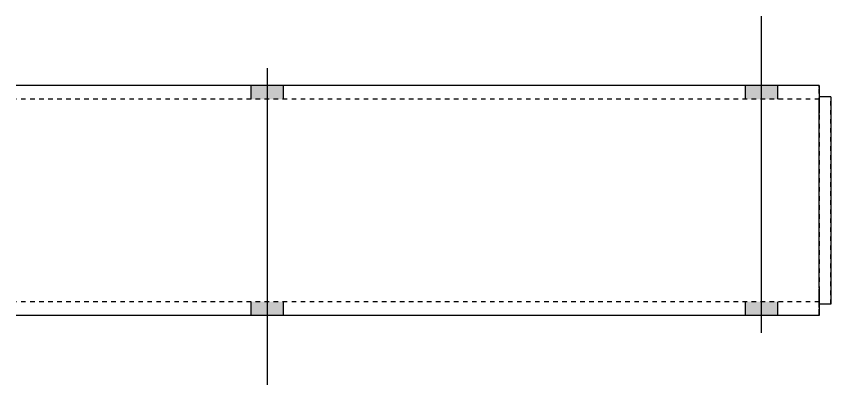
# Model space of a CAD drawing. Header units: millimetres. Extents: x 14 to 23844, y -8 to 641.
# Drawn here: x 12854.2 to 13208.2, y -7.7 to 152.3 of the extents above; entities that cross this region are included whole.
import ezdxf

# ---------------------------------------------------------------- set-up
doc = ezdxf.new("R2010")
doc.units = ezdxf.units.MM
doc.linetypes.add('DXK_LINE_DOT2', pattern=[3.9198, 1.9599, -1.9599])
doc.layers.add('STÅL', color=7, linetype='Continuous')

msp = doc.modelspace()

# ---------------------------------------------------------------- hatches: boundary and pattern name
at = {"layer": 'STÅL', "linetype": 'Continuous'}
for points in [[(12970.16, 122.3), (12956.16, 122.3), (12956.16, 116.3), (12970.16, 116.3)], [(12970.16, 122.3), (12956.16, 122.3), (12956.16, 116.3), (12970.16, 116.3)], [(13185.16, 122.3), (13171.16, 122.3), (13171.16, 116.3), (13185.16, 116.3)], [(13185.16, 122.3), (13171.16, 122.3), (13171.16, 116.3), (13185.16, 116.3)], [(12970.16, 28.3), (12956.16, 28.3), (12956.16, 22.3), (12970.16, 22.3)], [(12970.16, 28.3), (12956.16, 28.3), (12956.16, 22.3), (12970.16, 22.3)], [(13185.16, 28.3), (13171.16, 28.3), (13171.16, 22.3), (13185.16, 22.3)], [(13185.16, 28.3), (13171.16, 28.3), (13171.16, 22.3), (13185.16, 22.3)]]:
    msp.add_hatch(color=96, dxfattribs=at).paths.add_polyline_path(points)

# ---------------------------------------------------------------- linework, layer by layer
at = {"layer": 'STÅL', "color": 96, "linetype": 'Continuous'}
for p, q in [((13178.16, 14.8), (13178.16, 152.3)), ((13178.16, 14.8), (13178.16, 152.3)), ((12963.16, 129.8), (12963.16, -7.7)), ((12963.16, 129.8), (12963.16, -7.7)), ((12956.16, 122.3), (12956.16, 116.3)), ((12956.16, 122.3), (12956.16, 116.3)), ((12970.16, 122.3), (12970.16, 116.3)), ((12970.16, 122.3), (12970.16, 116.3)), ((13171.16, 116.3), (13171.16, 122.3)), ((13171.16, 116.3), (13171.16, 122.3)), ((13185.16, 116.3), (13185.16, 122.3)), ((13185.16, 116.3), (13185.16, 122.3)), ((12956.16, 28.3), (12956.16, 22.3)), ((12956.16, 28.3), (12956.16, 22.3)), ((12970.16, 28.3), (12970.16, 22.3)), ((12970.16, 28.3), (12970.16, 22.3)), ((13171.16, 22.3), (13171.16, 28.3)), ((13171.16, 22.3), (13171.16, 28.3)), ((13185.16, 22.3), (13185.16, 28.3)), ((13185.16, 22.3), (13185.16, 28.3))]:
    msp.add_line(p, q, dxfattribs=at)
at = {"layer": 'STÅL', "color": 2, "linetype": 'Continuous'}
for p, q in [((13203.17, 122.3), (12854.16, 122.3)), ((13203.17, 122.3), (13203.17, 121.39)), ((13203.17, 121.39), (13203.18, 118.79)), ((13203.18, 118.79), (13203.18, 114.89)), ((13208.18, 117.3), (13203.18, 117.3)), ((13208.18, 117.3), (13208.18, 27.3)), ((13203.18, 114.89), (13203.18, 110.3)), ((13203.18, 34.3), (13203.18, 110.3)), ((13203.18, 34.3), (13203.18, 29.71)), ((13203.18, 29.71), (13203.18, 25.81)), ((13203.18, 25.81), (13203.17, 23.21)), ((13208.18, 27.3), (13203.18, 27.3)), ((13203.17, 22.3), (12854.16, 22.3)), ((13203.17, 23.21), (13203.17, 22.3))]:
    msp.add_line(p, q, dxfattribs=at)
at = {"layer": 'STÅL', "color": 7, "linetype": 'DXK_LINE_DOT2'}
for p, q in [((13203.16, 121.39), (13203.16, 122.3)), ((13203.16, 118.79), (13203.16, 121.39)), ((13203.16, 114.89), (13203.16, 118.79)), ((13203.18, 117.3), (13203.16, 117.3)), ((13203.16, 117.3), (13203.16, 27.3)), ((13203.18, 27.3), (13203.18, 117.3)), ((13208.16, 27.3), (13208.16, 117.3)), ((13208.16, 117.3), (13208.18, 117.3)), ((13203.17, 116.3), (12854.16, 116.3)), ((13203.16, 115.84), (13203.16, 116.3)), ((13203.16, 114.89), (13203.16, 115.84)), ((13203.16, 114.54), (13203.16, 114.89)), ((13203.16, 110.3), (13203.16, 114.89)), ((13203.16, 112.6), (13203.16, 114.54)), ((13203.17, 115.84), (13203.17, 116.3)), ((13203.17, 114.54), (13203.17, 115.84)), ((13203.18, 112.6), (13203.17, 114.54)), ((13203.16, 32), (13203.16, 112.6)), ((13203.16, 32), (13203.16, 110.3)), ((13203.18, 32), (13203.18, 112.6)), ((13203.16, 32), (13203.16, 29.71)), ((13203.16, 29.71), (13203.16, 32)), ((13203.17, 30.06), (13203.18, 32)), ((13203.16, 29.71), (13203.16, 28.76)), ((13203.16, 25.81), (13203.16, 29.71)), ((13203.16, 28.76), (13203.16, 28.3)), ((13203.17, 28.76), (13203.17, 30.06)), ((13203.17, 28.3), (13203.17, 28.76)), ((13203.17, 28.3), (12854.16, 28.3)), ((13203.16, 27.3), (13203.18, 27.3)), ((13203.16, 23.21), (13203.16, 25.81)), ((13208.18, 27.3), (13208.16, 27.3)), ((13203.16, 22.3), (13203.16, 23.21))]:
    msp.add_line(p, q, dxfattribs=at)

doc.saveas('drawing.dxf')
